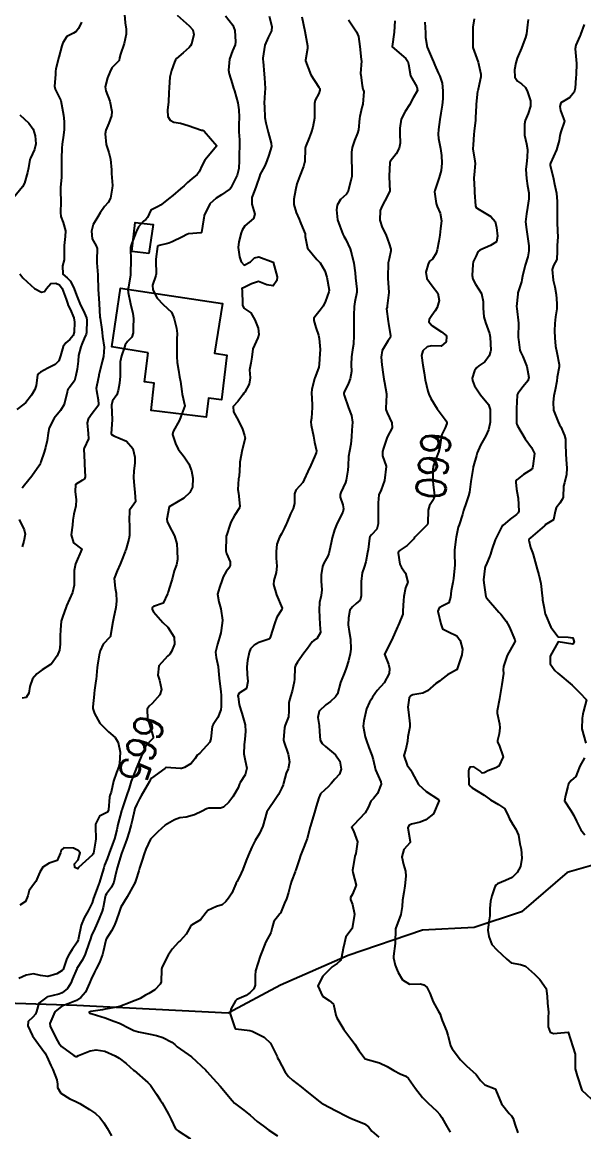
# Model space of a CAD drawing. Header units: metres. Extents: x 292545 to 299085, y 7450245 to 7463078.
# Drawn here: x 296417.7 to 296495.3, y 7460284.2 to 7460437.6 of the extents above; entities that cross this region are included whole.
import ezdxf
from ezdxf.enums import TextEntityAlignment as Align

# ---------------------------------------------------------------- set-up
doc = ezdxf.new("R2010")
doc.units = ezdxf.units.M
for name, color, linetype in [('Cotas', 45, 'Continuous'), ('Curvas de Nivel 1m', 11, 'Continuous'), ('Curvas de Nivel 5m', 15, 'Continuous'), ('Edificações', 30, 'Continuous'), ('Hidrografia', 140, 'Continuous')]:
    doc.layers.add(name, color=color, linetype=linetype)
doc.styles.add('Style-STANDARD', font='STANDARD.shx')

msp = doc.modelspace()

# ---------------------------------------------------------------- linework, layer by layer
at = {"layer": 'Curvas de Nivel 1m', "flags": 128}
for points, elevation in [([(296439.12, 7460438.61), (296440.79, 7460437.16), (296441.28, 7460436.59), (296441.43, 7460435.93), (296441.09, 7460434.59), (296440.97, 7460434.38), (296440.76, 7460434.17), (296439.93, 7460433.42), (296439.01, 7460432.61), (296438.89, 7460432.46), (296438.74, 7460432.1), (296438.35, 7460430.99), (296438.24, 7460430.62), (296438.12, 7460430.03), (296437.99, 7460428.62), (296437.96, 7460427.9), (296437.92, 7460426.62), (296437.79, 7460425.49), (296437.83, 7460424.62), (296438.13, 7460424.11), (296438.64, 7460423.84), (296439.57, 7460423.67), (296440.63, 7460423.38), (296442.46, 7460422.74), (296442.62, 7460422.7), (296442.73, 7460422.67), (296442.87, 7460422.57), (296444.59, 7460420.54), (296442.96, 7460418.56), (296442.57, 7460417.88), (296442.17, 7460416.96), (296441.87, 7460416.58), (296441.14, 7460415.99), (296440.54, 7460415.46), (296440.08, 7460415.04), (296439.58, 7460414.6), (296438.51, 7460413.7), (296437.91, 7460413.22), (296437.18, 7460412.63), (296436.81, 7460412.33), (296436.5, 7460412.18), (296435.47, 7460411.67), (296435.02, 7460410.65), (296434.78, 7460410.35), (296434.47, 7460410.12), (296433.77, 7460409.36), (296433.43, 7460408.68), (296432.85, 7460407.1), (296432.7, 7460406.69), (296432.66, 7460406.45), (296432.7, 7460404.69), (296432.68, 7460402.98), (296432.65, 7460402.69), (296432.37, 7460401.01), (296432.31, 7460400.75), (296432.31, 7460400.69), (296432.36, 7460400.25), (296432.67, 7460398.68), (296433.01, 7460397.37), (296433.07, 7460396.68), (296433.05, 7460395.43), (296433.03, 7460394.68), (296432.87, 7460394.1), (296432.27, 7460393.49), (296431.93, 7460393.03), (296431.82, 7460392.69), (296431.44, 7460391.51), (296431.26, 7460390.7), (296431.22, 7460389.71), (296431.24, 7460388.7), (296431.17, 7460387.74), (296430.97, 7460386.7), (296430.76, 7460386.13), (296430.18, 7460385.31), (296430.03, 7460384.71), (296430.14, 7460382.71), (296430.01, 7460380.71), (296430.04, 7460380.63), (296430.12, 7460380.58), (296430.35, 7460380.47), (296432.11, 7460379.71), (296432.97, 7460378.68), (296433.27, 7460377.5), (296433.26, 7460376.68), (296433.13, 7460375.61), (296433.09, 7460374.68), (296433.17, 7460373.55), (296433.27, 7460372.68), (296433.36, 7460371.32), (296432.91, 7460370.68), (296432.52, 7460370.16), (296432.47, 7460368.69), (296432.52, 7460368.14), (296432.53, 7460366.68), (296432.45, 7460366.18), (296432.01, 7460364.69), (296431.99, 7460364.63), (296431.93, 7460364.46), (296431.43, 7460363.18), (296431.24, 7460362.7), (296430.81, 7460361.8), (296430.41, 7460360.71), (296430.55, 7460359.39), (296430.7, 7460358.71), (296430.75, 7460357.6), (296430.64, 7460356.71), (296430.31, 7460355.21), (296430.21, 7460354.71), (296429.91, 7460352.84), (296429.9, 7460352.72), (296429.86, 7460352.65), (296429.79, 7460352.59), (296428.88, 7460351.63), (296428.48, 7460350.73), (296428.35, 7460350.14), (296428.11, 7460348.74), (296428.07, 7460348.4), (296427.91, 7460346.74), (296427.89, 7460346.57), (296427.7, 7460345.26), (296427.64, 7460344.8), (296427.63, 7460344.74), (296427.45, 7460342.97), (296427.46, 7460342.74), (296427.67, 7460342.04), (296428.42, 7460340.73), (296429.64, 7460339.53), (296430.53, 7460338.71), (296430.95, 7460338.03), (296431.23, 7460336.7), (296431.14, 7460335.13), (296431.05, 7460334.7), (296430.73, 7460333.87), (296430.3, 7460332.71), (296429.99, 7460331.17), (296429.82, 7460330.72), (296429.76, 7460330.48), (296429.64, 7460328.72), (296429.5, 7460328.4), (296428.39, 7460327.84), (296427.85, 7460326.74), (296427.84, 7460326.37), (296427.87, 7460324.74), (296427.81, 7460324.38), (296427.55, 7460322.74), (296427.53, 7460322.65), (296427.43, 7460322.49), (296425.5, 7460320.77), (296425.46, 7460320.72), (296425.41, 7460320.58), (296424.97, 7460320.77), (296424.92, 7460321.28), (296425.42, 7460321.82), (296425.69, 7460322.77), (296425.44, 7460323.1), (296424.81, 7460323.41), (296423.44, 7460323.46), (296423.07, 7460323.16), (296422.99, 7460322.79), (296422.52, 7460321.7), (296421.42, 7460321.37), (296420.53, 7460320.82), (296420.12, 7460320.11), (296419.57, 7460318.84), (296419.38, 7460318.59), (296418.65, 7460317.57), (296418.5, 7460316.85), (296418.15, 7460316.05), (296417.35, 7460315.55)], 666), ([(296431.85, 7460438.69), (296431.95, 7460437.54), (296432.06, 7460436.69), (296432.07, 7460435.98), (296431.78, 7460434.69), (296431.27, 7460433.23), (296431.16, 7460432.7), (296431.08, 7460432.37), (296430.73, 7460431.99), (296430.09, 7460431.34), (296429.8, 7460430.72), (296429.48, 7460429.94), (296429.18, 7460428.73), (296429.27, 7460428.14), (296429.81, 7460426.72), (296430.09, 7460425.28), (296430.06, 7460424.72), (296429.67, 7460423.68), (296429.24, 7460422.72), (296429.15, 7460422.19), (296429.3, 7460420.72), (296429.65, 7460419.65), (296429.92, 7460418.72), (296430.03, 7460417.25), (296430.05, 7460416.72), (296430.16, 7460415.08), (296430.15, 7460414.71), (296429.92, 7460413.3), (296429.59, 7460412.72), (296429.07, 7460412.15), (296428.49, 7460411.27), (296428.15, 7460410.73), (296427.53, 7460409.68), (296427.29, 7460408.75), (296427.37, 7460407.67), (296427.91, 7460406.74), (296428.06, 7460406.37), (296428, 7460404.74), (296428.01, 7460404.35), (296428.16, 7460402.73), (296428.17, 7460402.52), (296428.22, 7460400.73), (296428.33, 7460398.74), (296428.44, 7460396.87), (296428.46, 7460396.74), (296428.7, 7460395.13), (296428.75, 7460394.73), (296428.82, 7460394.2), (296429.02, 7460392.73), (296428.95, 7460391.43), (296428.77, 7460390.73), (296428.31, 7460388.82), (296428.29, 7460388.74), (296428.22, 7460388.34), (296427.94, 7460387), (296427.95, 7460386.74), (296428.18, 7460385.42), (296428.26, 7460384.82), (296428.25, 7460384.74), (296428.24, 7460384.67), (296428.17, 7460384.55), (296427.36, 7460383.55), (296426.8, 7460382.75), (296426.66, 7460382.24), (296426.8, 7460380.75), (296426.84, 7460380.03), (296426.26, 7460378.76), (296426.21, 7460378.65), (296426.29, 7460376.76), (296426.3, 7460376.53), (296426.4, 7460374.76), (296426.32, 7460374.49), (296426.05, 7460374.34), (296425.08, 7460373.73), (296425.02, 7460372.77), (296425.18, 7460371.61), (296425.11, 7460370.77), (296424.82, 7460369.6), (296424.71, 7460368.78), (296424.67, 7460368.09), (296424.47, 7460366.78), (296424.8, 7460365.63), (296425.93, 7460364.76), (296425.07, 7460362.77), (296424.86, 7460361.81), (296424.89, 7460360.77), (296424.89, 7460359.79), (296424.65, 7460358.78), (296423.84, 7460356.94), (296423.8, 7460356.84), (296423.78, 7460356.79), (296423.26, 7460355.36), (296423.1, 7460354.8), (296422.98, 7460353.62), (296422.96, 7460352.8), (296422.94, 7460351.63), (296422.84, 7460350.8), (296422.51, 7460350.04), (296421.74, 7460348.9), (296421.7, 7460348.85), (296421.63, 7460348.81), (296420.45, 7460348.1), (296419.73, 7460347.53), (296419.13, 7460346.84), (296418.76, 7460345.8), (296418.63, 7460344.85), (296418.26, 7460344.28), (296417.69, 7460344.18)], 667), ([(296451.82, 7460438.46), (296452.19, 7460437.06), (296452.16, 7460436.46), (296451.7, 7460435.54), (296451.25, 7460434.47), (296450.95, 7460432.68), (296450.96, 7460432.47), (296450.99, 7460432.21), (296451.16, 7460430.47), (296451.2, 7460429.97), (296451.28, 7460428.46), (296451.24, 7460427.91), (296451.16, 7460426.46), (296451.17, 7460425.96), (296451.25, 7460424.46), (296451.36, 7460423.74), (296451.68, 7460422.46), (296452.13, 7460420.92), (296452.15, 7460420.45), (296451.79, 7460419.25), (296451.53, 7460418.46), (296451.25, 7460417.77), (296450.55, 7460416.53), (296450.53, 7460416.47), (296450.04, 7460414.97), (296449.84, 7460414.48), (296449.42, 7460413.39), (296449.42, 7460412.49), (296449.86, 7460411.1), (296449.68, 7460410.48), (296448.46, 7460409.47), (296448.09, 7460408.87), (296447.97, 7460408.5), (296447.66, 7460407.29), (296447.57, 7460406.51), (296447.73, 7460405.19), (296447.95, 7460404.5), (296448.4, 7460404.07), (296449.23, 7460404.49), (296449.81, 7460405.08), (296450.41, 7460405.19), (296452.4, 7460404.45), (296452.93, 7460402.44), (296452.87, 7460401.95), (296452.37, 7460401.17), (296451.52, 7460401.31), (296450.38, 7460401.77), (296449.37, 7460401.49), (296448.37, 7460400.97), (296448.07, 7460400.8), (296448.08, 7460400.5), (296448.16, 7460398.68), (296448.16, 7460398.5), (296448.33, 7460398.12), (296449.32, 7460397.48), (296449.85, 7460396.48), (296450.3, 7460395.33), (296450.4, 7460394.47), (296450.28, 7460394.02), (296449.58, 7460392.49), (296449.43, 7460391.31), (296449.3, 7460390.49), (296449.13, 7460389.59), (296449.2, 7460388.49), (296449.09, 7460387.6), (296448.46, 7460386.5), (296448.34, 7460386.35), (296448.19, 7460386.13), (296447.48, 7460385.2), (296446.88, 7460384.51), (296446.9, 7460383.78), (296447.61, 7460382.51), (296448.13, 7460381.38), (296448.44, 7460380.5), (296448.5, 7460380.11), (296448.1, 7460378.5), (296447.77, 7460376.81), (296447.76, 7460376.5), (296447.67, 7460374.89), (296447.61, 7460374.5), (296447.52, 7460373.01), (296447.58, 7460372.5), (296447.8, 7460370.7), (296447.75, 7460370.5), (296447.05, 7460369.45), (296446.55, 7460368.51), (296446.4, 7460368.1), (296445.96, 7460366.8), (296445.88, 7460366.59), (296445.88, 7460366.52), (296445.89, 7460366.45), (296445.84, 7460364.53), (296445.93, 7460364.16), (296446.44, 7460363.04), (296446.43, 7460362.52), (296446.26, 7460362.17), (296445.9, 7460361.69), (296445.47, 7460360.96), (296445.34, 7460360.54), (296444.95, 7460359.46), (296444.7, 7460358.54), (296444.88, 7460357.51), (296445.17, 7460356.54), (296445.37, 7460354.98), (296445.35, 7460354.53), (296445.13, 7460353.2), (296444.97, 7460352.54), (296444.68, 7460351.64), (296444.41, 7460350.54), (296444.52, 7460349.78), (296444.8, 7460348.54), (296444.88, 7460347.39), (296444.98, 7460346.54), (296445.14, 7460345.1), (296445.18, 7460344.54), (296445.2, 7460343.01), (296445.13, 7460342.54), (296444.72, 7460341.48), (296444.1, 7460340.55), (296443.96, 7460340.23), (296443.76, 7460338.55), (296443.74, 7460338.43), (296443.62, 7460338.07), (296442.25, 7460336.57), (296441.9, 7460336.27), (296441.59, 7460335.85), (296441.05, 7460335.12), (296440.13, 7460334.59), (296439.71, 7460334.46), (296439.57, 7460334.46), (296437.62, 7460334.57), (296437.57, 7460334.56), (296437.39, 7460334.44), (296435.56, 7460333.09), (296435.38, 7460332.83), (296435.29, 7460332.65), (296434.65, 7460331.56), (296434.16, 7460330.66), (296433.93, 7460330.26), (296433.52, 7460329.51), (296433.27, 7460328.91), (296433.2, 7460328.67), (296432.92, 7460327.24), (296432.78, 7460326.68), (296432.48, 7460325.67), (296432.15, 7460324.68), (296431.98, 7460324.16), (296431.43, 7460322.69), (296430.83, 7460320.71), (296430.55, 7460319.55), (296430.35, 7460318.71), (296430.06, 7460318.03), (296429.37, 7460317.1), (296429.21, 7460316.87), (296429.16, 7460316.72), (296428.87, 7460315.2), (296428.75, 7460314.73), (296428.35, 7460313.71), (296427.92, 7460312.73), (296427.73, 7460312.31), (296427.3, 7460311.33), (296427.07, 7460310.74), (296426.94, 7460310.4), (296426.38, 7460308.75), (296426.04, 7460307.97), (296425.27, 7460306.77), (296425.24, 7460306.72), (296424.65, 7460305.36), (296424.4, 7460304.78), (296423.96, 7460304.03), (296423.2, 7460303.42), (296422.75, 7460303.24), (296421.19, 7460302.85), (296421.17, 7460302.84), (296421.1, 7460302.82), (296420.02, 7460302), (296419.67, 7460300.84), (296419.55, 7460300.45), (296419.16, 7460300.04), (296418.54, 7460299.47), (296418.49, 7460298.85), (296419.13, 7460297.49), (296419.58, 7460296.84), (296420.81, 7460295.12), (296421.01, 7460294.82), (296421.1, 7460294.64), (296421.66, 7460293.38), (296421.93, 7460292.81), (296422.49, 7460291.37), (296422.56, 7460290.8), (296422.58, 7460290.33), (296423.04, 7460289.56), (296424.26, 7460288.78), (296425.03, 7460288.43), (296425.68, 7460288.1), (296427.01, 7460287.31), (296427.83, 7460286.74), (296428.43, 7460286.16), (296428.99, 7460285.45), (296429.45, 7460284.72), (296430.02, 7460283.66)], 664), ([(296456.36, 7460438.4), (296456.78, 7460436.4), (296457.13, 7460434.4), (296457.14, 7460434.02), (296456.84, 7460432.4), (296456.85, 7460432.29), (296457.58, 7460430.39), (296458.7, 7460428.66), (296458.82, 7460428.5), (296458.84, 7460428.38), (296458.82, 7460428.25), (296458.68, 7460427.81), (296458.18, 7460426.87), (296458.08, 7460426.39), (296458.12, 7460424.92), (296458.11, 7460424.39), (296457.87, 7460423.15), (296457.62, 7460422.39), (296457.36, 7460421.64), (296456.84, 7460420.4), (296456.8, 7460420.19), (296456.75, 7460418.4), (296456.73, 7460418.24), (296456.57, 7460417.69), (296456.06, 7460416.41), (296455.65, 7460415.3), (296455.48, 7460414.42), (296455.25, 7460413.16), (296455.24, 7460412.42), (296455.58, 7460411.32), (296455.96, 7460410.41), (296456.1, 7460410.04), (296456.46, 7460409.26), (296456.8, 7460408.4), (296456.82, 7460408.02), (296457.12, 7460406.39), (296458.41, 7460404.82), (296458.87, 7460404.38), (296459.51, 7460403.25), (296459.82, 7460402.37), (296460.12, 7460400.61), (296460.09, 7460400.36), (296459.64, 7460399.07), (296459.28, 7460398.37), (296458.89, 7460397.81), (296458.32, 7460397.15), (296457.99, 7460396.71), (296458, 7460396.38), (296458.3, 7460395.44), (296458.64, 7460394.38), (296458.76, 7460393.9), (296458.86, 7460392.37), (296458.82, 7460391.81), (296458.76, 7460390.37), (296458.69, 7460389.93), (296458.22, 7460388.71), (296458.13, 7460388.47), (296458.1, 7460388.38), (296457.74, 7460386.84), (296457.7, 7460386.38), (296457.78, 7460384.78), (296457.79, 7460384.38), (296457.67, 7460382.87), (296457.61, 7460382.39), (296457.65, 7460381.9), (296457.95, 7460380.38), (296458.11, 7460379.58), (296458.37, 7460378.38), (296458.35, 7460378.12), (296458.08, 7460377.53), (296457.58, 7460376.39), (296457.19, 7460375.52), (296456.68, 7460374.4), (296456.47, 7460373.99), (296456.04, 7460373.51), (296455.51, 7460372.94), (296455.34, 7460372.42), (296455.32, 7460371.11), (296455.15, 7460370.42), (296454.77, 7460369.65), (296454.28, 7460368.43), (296454.19, 7460368.21), (296453.97, 7460367.74), (296453.52, 7460366.88), (296453.27, 7460366.44), (296452.9, 7460365.48), (296452.79, 7460364.44), (296452.82, 7460363.54), (296452.88, 7460362.44), (296452.8, 7460361.53), (296452.46, 7460360.44), (296452.43, 7460359.89), (296452.86, 7460358.44), (296453.65, 7460356.62), (296453.6, 7460356.43), (296452.88, 7460355.38), (296452.59, 7460354.44), (296452.04, 7460352.7), (296451.93, 7460352.46), (296451.88, 7460352.38), (296451.79, 7460352.33), (296450.4, 7460351.86), (296449.78, 7460351.52), (296449.25, 7460351), (296449.06, 7460350.49), (296448.86, 7460349.38), (296448.73, 7460348.49), (296448.78, 7460347.44), (296448.89, 7460346.49), (296448.68, 7460345.51), (296447.7, 7460344.86), (296447.55, 7460344.65), (296447.52, 7460344.5), (296447.53, 7460344.34), (296447.68, 7460343.31), (296447.9, 7460342.5), (296448.05, 7460342.11), (296448.5, 7460340.49), (296448.57, 7460339.55), (296448.48, 7460338.49), (296448.39, 7460337.72), (296448.33, 7460336.49), (296448.52, 7460335.56), (296448.73, 7460334.49), (296448.5, 7460333.56), (296447.81, 7460332.5), (296447.73, 7460332.32), (296447.55, 7460331.75), (296446.83, 7460330.51), (296446.24, 7460329.8), (296445.51, 7460329.09), (296445.1, 7460328.94), (296443.51, 7460328.95), (296443.19, 7460328.87), (296442.59, 7460328.56), (296441.5, 7460328.03), (296440.36, 7460327.73), (296439.49, 7460327.6), (296438.75, 7460327.35), (296437.48, 7460326.62), (296436.43, 7460325.68), (296435.45, 7460324.65), (296434.8, 7460323.3), (296434.54, 7460322.66), (296434.29, 7460321.79), (296433.93, 7460320.66), (296433.8, 7460320.27), (296433.39, 7460319.01), (296433.32, 7460318.74), (296433.29, 7460318.67), (296433.18, 7460318.47), (296432.19, 7460316.69), (296431.35, 7460315.25), (296431.18, 7460314.87), (296431.13, 7460314.7), (296430.67, 7460313.36), (296430.39, 7460312.71), (296430.02, 7460312), (296429.29, 7460310.83), (296429.26, 7460310.75), (296429.25, 7460310.72), (296428.89, 7460309.11), (296428.79, 7460308.72), (296428.36, 7460307.62), (296427.93, 7460306.73), (296427.71, 7460306.27), (296427.23, 7460305.33), (296426.98, 7460304.74), (296426.45, 7460303.5), (296425.81, 7460302.76), (296425.19, 7460302.38), (296424.06, 7460301.9), (296423.18, 7460301.56), (296422.21, 7460300.8), (296421.53, 7460299.19), (296421.56, 7460298.81), (296421.92, 7460298.03), (296422.58, 7460296.8), (296422.77, 7460296.45), (296423.11, 7460295.99), (296424.82, 7460294.77), (296425.1, 7460294.64), (296425.23, 7460294.64), (296425.48, 7460294.77), (296427.11, 7460295.41), (296427.92, 7460295.55), (296429.11, 7460295.34), (296430.55, 7460294.71), (296431.1, 7460294.37), (296432.06, 7460293.65), (296433.08, 7460292.74), (296433.16, 7460292.67), (296435.06, 7460291.03), (296435.43, 7460290.65), (296436.25, 7460289.43), (296436.75, 7460288.63), (296437.03, 7460288.19), (296437.92, 7460286.62), (296438.28, 7460285.9), (296438.9, 7460284.6), (296438.93, 7460284.55), (296438.98, 7460284.5), (296439.24, 7460284.34), (296440.97, 7460283.21)], 663), ([(296425.91, 7460437.66), (296425.48, 7460436.77), (296425.18, 7460436.38), (296424.78, 7460436.14), (296423.87, 7460435.69), (296423.3, 7460434.79), (296423.17, 7460434.39), (296422.74, 7460432.8), (296422.33, 7460431.19), (296422.32, 7460430.81), (296422.3, 7460430.4), (296422.17, 7460428.81), (296422.25, 7460428.37), (296422.68, 7460427.57), (296423.02, 7460426.8), (296423.15, 7460426.31), (296423.4, 7460424.79), (296423.5, 7460423.93), (296423.5, 7460422.79), (296423.39, 7460422.02), (296423.21, 7460420.79), (296423.18, 7460420.21), (296423.11, 7460418.79), (296423.11, 7460418.25), (296423.15, 7460416.79), (296423.12, 7460416.22), (296422.99, 7460414.8), (296422.98, 7460414.34), (296423.04, 7460412.79), (296423, 7460411.32), (296423.05, 7460410.8), (296423.34, 7460409.93), (296423.67, 7460408.79), (296423.66, 7460408.01), (296423.49, 7460406.79), (296423.48, 7460405.85), (296423.48, 7460404.79), (296423.26, 7460403.94), (296423.3, 7460402.8), (296423.9, 7460402.31), (296424.37, 7460401.82), (296424.88, 7460400.77), (296425.21, 7460399.91), (296425.68, 7460398.77), (296426.32, 7460397.4), (296426.58, 7460396.76), (296426.64, 7460396.43), (296426.59, 7460394.76), (296426.55, 7460394.5), (296426.28, 7460393.89), (296425.92, 7460393.11), (296425.78, 7460392.76), (296425.47, 7460391.55), (296425.42, 7460390.77), (296425.31, 7460389.69), (296425.12, 7460388.77), (296424.92, 7460388.06), (296424.2, 7460387.1), (296424.03, 7460386.95), (296423.94, 7460386.78), (296423.9, 7460386.49), (296423.49, 7460384.79), (296422.99, 7460383.97), (296422.14, 7460382.87), (296422.12, 7460382.84), (296422.08, 7460382.81), (296421.41, 7460381.54), (296421.28, 7460380.82), (296421.14, 7460379.79), (296420.92, 7460378.82), (296420.73, 7460378.19), (296420.27, 7460376.83), (296420.22, 7460376.68), (296420.07, 7460376.38), (296419.04, 7460374.85), (296418.04, 7460373.64), (296417.68, 7460373.22)], 668), ([(296462.81, 7460437.99), (296463.92, 7460436.31), (296464.16, 7460435.69), (296464.35, 7460434.31), (296464.57, 7460432.47), (296464.58, 7460432.31), (296464.47, 7460430.56), (296464.48, 7460430.31), (296464.7, 7460428.9), (296464.8, 7460428.41), (296464.84, 7460428.31), (296464.93, 7460428.07), (296464.79, 7460426.31), (296464.66, 7460425.84), (296464.35, 7460424.61), (296464.31, 7460424.31), (296464.16, 7460422.78), (296464.06, 7460422.32), (296463.63, 7460421.3), (296463.3, 7460420.32), (296463.23, 7460419.68), (296463.21, 7460418.32), (296463.24, 7460417.65), (296463.24, 7460416.32), (296463.11, 7460415.76), (296462.74, 7460414.33), (296462.69, 7460414.16), (296462.52, 7460413.88), (296461.71, 7460413.14), (296461.25, 7460412.34), (296461.13, 7460411.7), (296461.26, 7460410.34), (296461.58, 7460409.45), (296462, 7460408.34), (296462.16, 7460408.05), (296462.45, 7460407.62), (296463.01, 7460406.32), (296463.26, 7460405.48), (296463.54, 7460404.32), (296463.72, 7460402.99), (296463.77, 7460402.32), (296463.94, 7460400.74), (296463.93, 7460400.31), (296463.68, 7460398.98), (296463.58, 7460398.32), (296463.52, 7460397.12), (296463.52, 7460396.32), (296463.55, 7460395.06), (296463.55, 7460394.32), (296463.47, 7460393.11), (296463.37, 7460392.32), (296463.22, 7460391.35), (296463.18, 7460390.32), (296463.19, 7460389.36), (296463.02, 7460388.32), (296462.8, 7460387.73), (296462.19, 7460386.48), (296462.13, 7460386.33), (296462.13, 7460386.26), (296462.19, 7460386.07), (296462.81, 7460384.32), (296463.22, 7460383.25), (296463.36, 7460382.32), (296463.24, 7460381.21), (296463.23, 7460380.32), (296463.12, 7460379.31), (296462.92, 7460378.32), (296462.82, 7460377.58), (296462.74, 7460376.32), (296462.71, 7460375.68), (296462.48, 7460374.33), (296462.37, 7460374), (296462.04, 7460373.32), (296461.74, 7460372.62), (296461.66, 7460372.34), (296461.65, 7460371.97), (296462.01, 7460370.91), (296462.1, 7460370.33), (296462, 7460369.91), (296461.22, 7460368.35), (296460.86, 7460367.46), (296460.54, 7460366.35), (296460.43, 7460365.87), (296460.14, 7460364.36), (296460.1, 7460364.19), (296459.92, 7460363.79), (296459.41, 7460362.86), (296459.22, 7460362.37), (296459.02, 7460361.24), (296459.04, 7460360.37), (296459.1, 7460359.14), (296459.02, 7460358.37), (296458.81, 7460357.41), (296458.75, 7460356.37), (296458.8, 7460355.39), (296458.85, 7460354.37), (296458.93, 7460353.24), (296458.4, 7460352.37), (296458.02, 7460352.15), (296457.79, 7460351.94), (296457.13, 7460351.04), (296456.64, 7460350.4), (296455.75, 7460349.14), (296455.47, 7460348.68), (296455.39, 7460348.41), (296455.32, 7460346.81), (296455.28, 7460346.41), (296455, 7460345.12), (296454.78, 7460344.42), (296454.56, 7460343.55), (296454.53, 7460342.42), (296454.51, 7460341.57), (296454.04, 7460340.43), (296453.93, 7460340.13), (296453.83, 7460338.43), (296453.88, 7460338.17), (296454.46, 7460336.42), (296454.64, 7460335.36), (296454.46, 7460334.42), (296454.2, 7460333.8), (296453.83, 7460332.43), (296453.78, 7460332.2), (296453.54, 7460331.66), (296453.1, 7460330.87), (296452.83, 7460330.44), (296451.5, 7460328.46), (296450.95, 7460326.47), (296450.5, 7460325.44), (296449.9, 7460324.48), (296449.74, 7460324.19), (296449.44, 7460323.58), (296448.97, 7460322.49), (296448.65, 7460321.72), (296448.18, 7460320.5), (296447.95, 7460319.96), (296447.39, 7460318.84), (296447.27, 7460318.63), (296447.22, 7460318.51), (296446.69, 7460317.2), (296446.22, 7460316.52), (296445.83, 7460316.05), (296445.35, 7460315.6), (296444.54, 7460315.35), (296443.35, 7460314.83), (296443.14, 7460314.55), (296442.36, 7460313.53), (296441.32, 7460312.93), (296441.11, 7460312.78), (296440.97, 7460312.58), (296440.34, 7460311.55), (296439.51, 7460310.6), (296439.39, 7460310.5), (296439.29, 7460310.41), (296438.42, 7460309.47), (296437.89, 7460308.62), (296437.25, 7460307.38), (296437.02, 7460306.86), (296436.97, 7460306.63), (296436.9, 7460304.96), (296436.78, 7460304.63), (296436.02, 7460303.84), (296435.2, 7460303.34), (296434.76, 7460303.1), (296434.02, 7460302.66), (296433.46, 7460302.4), (296433.19, 7460302.3), (296432.61, 7460302.1), (296431.18, 7460301.55), (296430.51, 7460301.38), (296429.18, 7460301.15), (296428.81, 7460301.09), (296427.17, 7460300.83), (296426.97, 7460300.74), (296427.06, 7460300.63), (296427.17, 7460300.58), (296427.39, 7460300.52), (296429.17, 7460299.96), (296430.35, 7460299.51), (296431.16, 7460299.21), (296431.52, 7460299.06), (296432.19, 7460298.68), (296433.15, 7460298.23), (296433.78, 7460298.03), (296435.14, 7460297.75), (296436.27, 7460297.5), (296437.13, 7460297.24), (296438.36, 7460296.61), (296438.78, 7460296.27), (296439.12, 7460295.95), (296441.1, 7460294.58), (296443.08, 7460292.72), (296443.22, 7460292.56), (296444.08, 7460291.56), (296445.05, 7460290.53), (296446.7, 7460288.51), (296447.03, 7460288.17), (296448.32, 7460287.19), (296449.01, 7460286.66), (296449.2, 7460286.49), (296450.17, 7460285.64), (296450.99, 7460285.03), (296451.77, 7460284.45), (296452.97, 7460283.63)], 662), ([(296469.2, 7460437.86), (296469.12, 7460436.25), (296468.82, 7460434.31), (296468.83, 7460434.26), (296470.74, 7460432.62), (296471.02, 7460432.23), (296471.1, 7460431.85), (296471.38, 7460430.22), (296472.22, 7460428.69), (296472.34, 7460428.21), (296471.72, 7460427.17), (296471.23, 7460426.22), (296470.65, 7460425.3), (296470.08, 7460424.25), (296469.88, 7460423), (296469.88, 7460422.25), (296469.92, 7460420.93), (296469.81, 7460420.25), (296469.39, 7460419.45), (296468.57, 7460418.38), (296468.53, 7460418.3), (296468.52, 7460418.26), (296468.44, 7460416.36), (296468.44, 7460416.26), (296468.52, 7460414.26), (296467.82, 7460412.95), (296467.45, 7460412.27), (296467.17, 7460411.6), (296467.12, 7460410.27), (296467.47, 7460409.26), (296467.94, 7460408.27), (296468.44, 7460407.01), (296468.65, 7460406.26), (296468.66, 7460406.03), (296468.41, 7460404.93), (296468.28, 7460404.38), (296468.26, 7460404.26), (296468.22, 7460402.43), (296468.23, 7460402.26), (296468.35, 7460400.26), (296468.16, 7460398.44), (296468.12, 7460398.26), (296468.06, 7460397.99), (296468.26, 7460396.26), (296468.31, 7460395.98), (296468.6, 7460394.26), (296468.55, 7460393.98), (296468.28, 7460393.64), (296467.47, 7460392.27), (296467.29, 7460391.31), (296467.42, 7460390.27), (296467.58, 7460388.91), (296467.67, 7460388.27), (296467.77, 7460387.83), (296468.04, 7460386.26), (296468.04, 7460386.11), (296467.95, 7460384.26), (296467.97, 7460384.08), (296468.16, 7460383.63), (296468.79, 7460382.25), (296468.82, 7460381.57), (296468.12, 7460380.26), (296467.63, 7460378.73), (296467.49, 7460378.27), (296467.51, 7460377.7), (296468.01, 7460376.26), (296468.01, 7460376.2), (296467.78, 7460374.26), (296467.32, 7460372.99), (296466.97, 7460372.28), (296466.92, 7460371.18), (296466.92, 7460370.28), (296466.88, 7460369.16), (296466.88, 7460368.28), (296466.7, 7460367.55), (296465.96, 7460366.78), (296465.75, 7460366.5), (296465.69, 7460366.29), (296465.5, 7460364.73), (296465.43, 7460364.3), (296465.18, 7460363.03), (296464.96, 7460362.3), (296464.7, 7460361.49), (296464.55, 7460360.3), (296464.54, 7460359.64), (296464.57, 7460358.3), (296464.43, 7460357.73), (296463.85, 7460357.24), (296463.34, 7460356.82), (296463, 7460356.32), (296462.78, 7460355.28), (296462.74, 7460354.33), (296462.87, 7460353.39), (296463.08, 7460352.32), (296463.14, 7460350.95), (296463.05, 7460350.32), (296462.78, 7460349.35), (296462.47, 7460348.33), (296462.28, 7460347.79), (296461.71, 7460346.34), (296461.26, 7460344.78), (296461, 7460344.35), (296460.32, 7460343.72), (296459.68, 7460343.23), (296458.75, 7460342.37), (296458.55, 7460341.48), (296458.73, 7460340.37), (296458.8, 7460339.54), (296458.9, 7460338.37), (296459.15, 7460337.9), (296459.61, 7460337.5), (296460.99, 7460336.35), (296461.59, 7460335.47), (296461.8, 7460334.34), (296461.57, 7460333.67), (296460.93, 7460332.97), (296460.4, 7460332.35), (296460.01, 7460331.89), (296459.54, 7460331.5), (296458.95, 7460330.95), (296458.68, 7460330.37), (296458.35, 7460329.21), (296458.08, 7460328.38), (296457.48, 7460326.39), (296457.08, 7460324.78), (296456.96, 7460324.39), (296456.51, 7460323.33), (296456.16, 7460322.4), (296456, 7460321.83), (296455.5, 7460320.41), (296455.48, 7460320.35), (296455.41, 7460320.16), (296454.94, 7460318.87), (296454.78, 7460318.42), (296454.5, 7460317.29), (296454.24, 7460316.42), (296453.97, 7460315.81), (296453.39, 7460314.44), (296453.33, 7460314.35), (296452.5, 7460313.27), (296452.24, 7460312.45), (296452.05, 7460311.71), (296451.39, 7460310.46), (296451.35, 7460310.4), (296451.29, 7460310.26), (296450.78, 7460308.96), (296450.6, 7460308.47), (296450.26, 7460307.46), (296449.94, 7460306.47), (296449.89, 7460305.81), (296449.92, 7460304.47), (296449.7, 7460303.99), (296449.21, 7460303.46), (296448.64, 7460303.05), (296447.38, 7460302.51), (296447.19, 7460302.31), (296446.53, 7460301.16), (296446.43, 7460300.52), (296447.08, 7460298.58), (296447.12, 7460298.51), (296447.15, 7460298.47), (296447.21, 7460298.45), (296449.15, 7460298.23), (296449.5, 7460298.13), (296451.14, 7460297.28), (296452.04, 7460296.45), (296452.94, 7460294.6), (296453, 7460294.44), (296453.1, 7460294.22), (296454.06, 7460292.43), (296454.5, 7460291.85), (296455.06, 7460291.36), (296456.24, 7460290.4), (296457.05, 7460289.76), (296458.82, 7460288.37), (296459.03, 7460288.22), (296459.36, 7460288.03), (296461.02, 7460287.16), (296462.63, 7460286.32), (296463, 7460286.14), (296463.31, 7460286.01), (296464.99, 7460285.29), (296465.56, 7460284.87), (296466.03, 7460284.28), (296466.97, 7460283.44)], 661), ([(296480.17, 7460438.13), (296479.98, 7460436.94), (296479.96, 7460436.13), (296479.99, 7460434.91), (296480, 7460434.13), (296480.73, 7460432.12), (296481.08, 7460430.48), (296481.09, 7460430.11), (296480.7, 7460428.37), (296480.65, 7460428.16), (296480.64, 7460428.12), (296480.46, 7460426.33), (296480.44, 7460426.12), (296480.35, 7460424.42), (296480.33, 7460424.12), (296480.16, 7460422.6), (296480.13, 7460422.12), (296480.02, 7460420.71), (296479.99, 7460420.13), (296480.27, 7460418.43), (296480.31, 7460418.12), (296480.15, 7460416.52), (296480.13, 7460416.12), (296480.21, 7460414.44), (296480.23, 7460414.12), (296480.37, 7460412.26), (296480.4, 7460412.12), (296480.5, 7460411.96), (296480.84, 7460411.77), (296482.48, 7460410.78), (296483.08, 7460410.08), (296483.26, 7460409.28), (296483.4, 7460408.08), (296483.25, 7460407.28), (296482.44, 7460406.77), (296480.93, 7460406.11), (296480.68, 7460405.87), (296480.42, 7460405.35), (296480.04, 7460404.49), (296479.98, 7460404.12), (296479.89, 7460402.62), (296480, 7460402.12), (296480.37, 7460401.44), (296481.17, 7460400.11), (296481.43, 7460399.02), (296481.4, 7460398.11), (296481.52, 7460396.91), (296481.74, 7460396.11), (296482.29, 7460394.58), (296482.37, 7460394.1), (296482.45, 7460392.28), (296482.43, 7460392.1), (296482.26, 7460391.51), (296481.66, 7460390.69), (296480.82, 7460390.11), (296480.5, 7460389.85), (296480.23, 7460389.42), (296479.9, 7460388.44), (296479.92, 7460388.12), (296480.21, 7460387.35), (296481.05, 7460386.11), (296482.17, 7460384.79), (296482.37, 7460384.1), (296482.38, 7460382.33), (296482.35, 7460382.1), (296482.13, 7460381.3), (296481.79, 7460380.44), (296481.61, 7460380.11), (296481.05, 7460379.17), (296480.6, 7460378.11), (296480.48, 7460377.72), (296480.07, 7460376.31), (296480.03, 7460376.16), (296480.03, 7460376.12), (296480.02, 7460376.06), (296479.7, 7460374.13), (296479.5, 7460372.66), (296479.4, 7460372.13), (296479.08, 7460371.2), (296478.71, 7460370.14), (296478.55, 7460369.59), (296478.08, 7460368.15), (296477.97, 7460367.8), (296477.66, 7460366.45), (296477.62, 7460366.15), (296477.44, 7460364.65), (296477.43, 7460364.16), (296477.48, 7460362.58), (296477.47, 7460362.15), (296477.32, 7460360.72), (296477.24, 7460360.16), (296477.01, 7460359.02), (296476.9, 7460358.16), (296476.67, 7460357.34), (296475.84, 7460356.96), (296475.34, 7460356.67), (296475.15, 7460356.18), (296475.55, 7460354.44), (296475.63, 7460354.17), (296475.81, 7460353.76), (296476.63, 7460353.33), (296477.79, 7460352.79), (296478.22, 7460352.14), (296478.57, 7460350.94), (296478.46, 7460350.14), (296477.83, 7460348.23), (296477.8, 7460348.15), (296477.78, 7460348.11), (296477.74, 7460348.09), (296476.49, 7460347.4), (296475.72, 7460346.81), (296475.36, 7460346.53), (296474.85, 7460346.18), (296473.7, 7460345.18), (296473.07, 7460344.84), (296471.7, 7460344.61), (296471.42, 7460344.5), (296471.19, 7460344.22), (296470.99, 7460342.92), (296471.07, 7460342.23), (296471.28, 7460340.6), (296471.26, 7460340.22), (296471.01, 7460338.84), (296470.93, 7460338.23), (296470.73, 7460337.1), (296470.46, 7460336.23), (296470.9, 7460334.91), (296471.41, 7460334.22), (296471.57, 7460333.92), (296472.46, 7460332.21), (296473.54, 7460331.26), (296475.22, 7460330.17), (296475.35, 7460330), (296474.56, 7460328.18), (296473.49, 7460327.33), (296472.68, 7460327.02), (296471.49, 7460326.74), (296471.14, 7460326.57), (296470.99, 7460326.22), (296471.34, 7460324.34), (296471.32, 7460324.22), (296470.43, 7460323.24), (296470.15, 7460322.23), (296470.38, 7460321.19), (296470.69, 7460320.23), (296470.72, 7460319.56), (296470.58, 7460318.23), (296470.45, 7460317.31), (296470.28, 7460316.24), (296470.21, 7460315.38), (296470.03, 7460314.24), (296469.31, 7460312.25), (296469.25, 7460310.3), (296469.24, 7460310.25), (296469.04, 7460308.48), (296469.04, 7460308.25), (296469.25, 7460307.26), (296469.54, 7460306.54), (296469.68, 7460306.24), (296470.24, 7460305.24), (296471.23, 7460304.61), (296472.75, 7460304.68), (296473.22, 7460304.55), (296473.62, 7460304.2), (296474.02, 7460303.38), (296474.51, 7460302.19), (296475.18, 7460300.91), (296475.46, 7460300.46), (296475.58, 7460300.17), (296475.76, 7460299.58), (296476.33, 7460298.16), (296476.54, 7460297.56), (296476.88, 7460296.15), (296476.95, 7460295.98), (296477.12, 7460295.7), (296478.28, 7460294.14), (296479.09, 7460293.34), (296480.43, 7460292.12), (296481.06, 7460291.29), (296481.65, 7460290.69), (296483.05, 7460290.13), (296483.11, 7460290.08), (296483.16, 7460289.97), (296483.96, 7460288.07), (296485.01, 7460286.73), (296485.34, 7460286.39), (296485.56, 7460286.05), (296485.8, 7460285.25), (296486.21, 7460284.05)], 659), ([(296487.62, 7460438.03), (296487.56, 7460437.27), (296487.4, 7460436.03), (296487.27, 7460435.54), (296486.76, 7460434.18), (296486.71, 7460434.04), (296486.13, 7460432.66), (296485.93, 7460432.05), (296485.74, 7460431.07), (296485.8, 7460430.05), (296486.17, 7460429.51), (296486.7, 7460429.12), (296487.27, 7460428.61), (296487.56, 7460428.04), (296487.93, 7460426.77), (296487.97, 7460426.03), (296487.62, 7460425.01), (296487.22, 7460424.04), (296487.12, 7460423.56), (296487.14, 7460422.04), (296487.4, 7460420.83), (296487.53, 7460420.04), (296487.5, 7460418.95), (296487.38, 7460418.04), (296487.33, 7460417.27), (296487.39, 7460416.04), (296487.53, 7460415.03), (296487.71, 7460414.03), (296487.7, 7460413.22), (296487.54, 7460412.03), (296487.39, 7460411.13), (296487.28, 7460410.04), (296487.39, 7460408.96), (296487.56, 7460408.03), (296487.73, 7460406.74), (296487.74, 7460406.03), (296487.58, 7460405.2), (296487.23, 7460404.04), (296486.85, 7460402.51), (296486.76, 7460402.04), (296486.69, 7460401.73), (296486.36, 7460400.66), (296486.21, 7460400.2), (296486.18, 7460400.05), (296486.04, 7460398.35), (296486.05, 7460398.05), (296486.31, 7460396.05), (296486.25, 7460394.08), (296486.25, 7460394.05), (296486.28, 7460393.79), (296486.5, 7460392.28), (296486.57, 7460392.05), (296486.9, 7460391.4), (296487.45, 7460390.04), (296487.73, 7460388.52), (296487.57, 7460388.04), (296486.96, 7460387.29), (296486.2, 7460386.28), (296486.12, 7460386.13), (296486.1, 7460386.05), (296486.01, 7460384.21), (296486, 7460384.05), (296486.04, 7460382.15), (296486.06, 7460382.05), (296486.14, 7460381.85), (296487.22, 7460380.04), (296488.1, 7460378.82), (296488.49, 7460378.02), (296488.29, 7460376.24), (296488.24, 7460376.03), (296488.2, 7460375.9), (296488.07, 7460375.78), (296486.98, 7460375.12), (296486.06, 7460374.36), (296485.93, 7460374.18), (296485.91, 7460374.05), (296486.04, 7460373.09), (296486.2, 7460372.05), (296486.23, 7460371.84), (296486.36, 7460370.05), (296486.25, 7460369.8), (296486, 7460369.57), (296485.13, 7460368.91), (296484.12, 7460368.07), (296484.05, 7460368), (296483.97, 7460367.9), (296483.05, 7460366.08), (296482.59, 7460364.74), (296482.43, 7460364.09), (296482.29, 7460363.73), (296481.91, 7460362.86), (296481.7, 7460362.31), (296481.65, 7460362.1), (296481.47, 7460360.52), (296481.48, 7460360.1), (296481.79, 7460358.17), (296481.82, 7460358.1), (296481.86, 7460358.04), (296483.56, 7460356.08), (296483.83, 7460355.77), (296484.57, 7460354.82), (296485.01, 7460354.06), (296485.79, 7460352.23), (296485.83, 7460352.05), (296485.83, 7460352.01), (296485.78, 7460351.94), (296484.74, 7460350.07), (296484.22, 7460348.54), (296484.19, 7460348.07), (296484.21, 7460347.6), (296484, 7460346.08), (296483.7, 7460344.41), (296483.66, 7460344.12), (296483.65, 7460344.08), (296483.34, 7460342.41), (296483.33, 7460342.08), (296483.65, 7460340.62), (296483.71, 7460340.08), (296483.63, 7460339.25), (296483.4, 7460338.31), (296483.4, 7460338.08), (296483.62, 7460337.68), (296484.19, 7460336.07), (296483.58, 7460334.79), (296483.14, 7460334.52), (296482.07, 7460334.1), (296481.75, 7460333.92), (296481.57, 7460333.84), (296481.26, 7460333.8), (296480.97, 7460334.11), (296480.12, 7460334.67), (296479.58, 7460334.65), (296479.41, 7460334.3), (296479.39, 7460334.13), (296479.45, 7460332.24), (296479.48, 7460332.13), (296479.55, 7460332.04), (296479.91, 7460331.76), (296481.53, 7460330.77), (296482.43, 7460330.09), (296483.52, 7460329.48), (296484.37, 7460328.93), (296484.84, 7460328.06), (296485.01, 7460327.57), (296485.49, 7460326.71), (296485.91, 7460326.05), (296486.3, 7460325.21), (296486.49, 7460324.04), (296486.68, 7460323.27), (296486.77, 7460322.04), (296486.55, 7460320.91), (296486.13, 7460320.05), (296485.4, 7460319.37), (296484.5, 7460318.96), (296483.39, 7460318.48), (296483.17, 7460318.3), (296483.04, 7460318.08), (296482.62, 7460316.84), (296482.43, 7460316.09), (296482.33, 7460315.1), (296482.32, 7460314.09), (296482.19, 7460313.23), (296482.07, 7460312.09), (296482.19, 7460311.21), (296482.63, 7460310.09), (296483.28, 7460309.38), (296484.7, 7460308.07), (296485.26, 7460307.59), (296486.56, 7460307.34), (296487.25, 7460307.12), (296488.51, 7460306.02), (296489.23, 7460305.26), (296490.13, 7460304), (296490.24, 7460302.96), (296490.32, 7460302), (296490.43, 7460300.75), (296490.4, 7460300), (296490.41, 7460298.74), (296490.66, 7460297.99), (296491.14, 7460297.82), (296493.14, 7460297.96), (296493.81, 7460295.95), (296494.13, 7460294.93), (296494.12, 7460293.95), (296494.13, 7460292.91), (296494.41, 7460291.95), (296495.05, 7460289.94), (296497.03, 7460288.13)], 658), ([(296495.39, 7460437.35), (296494.86, 7460435.95), (296494.84, 7460435.89), (296494.78, 7460435.73), (296494.23, 7460434.49), (296494.14, 7460433.96), (296494.26, 7460432.43), (296494.3, 7460431.95), (296494.27, 7460430.41), (296494.24, 7460429.95), (296494.14, 7460428.51), (296493.99, 7460427.96), (296493.41, 7460427.24), (296492.68, 7460426.81), (296492.14, 7460426.5), (296491.99, 7460425.98), (296492.12, 7460425.44), (296492.64, 7460423.97), (296492.13, 7460422.47), (296492.02, 7460421.98), (296491.92, 7460421.29), (296491.56, 7460419.99), (296490.72, 7460418.15), (296490.67, 7460418), (296490.68, 7460417.89), (296491.11, 7460415.99), (296491.27, 7460415.26), (296491.54, 7460413.99), (296491.66, 7460412.84), (296491.65, 7460411.99), (296491.65, 7460410.83), (296491.66, 7460409.99), (296491.7, 7460408.75), (296491.71, 7460407.99), (296491.65, 7460406.77), (296491.64, 7460405.99), (296491.57, 7460404.83), (296491.14, 7460403.99), (296490.93, 7460403.46), (296491.09, 7460401.99), (296491.33, 7460401.03), (296491.52, 7460399.99), (296491.58, 7460398.75), (296491.57, 7460397.99), (296491.42, 7460396.89), (296491.3, 7460395.99), (296491.29, 7460394.99), (296491.31, 7460393.99), (296491.43, 7460392.83), (296491.57, 7460391.99), (296491.92, 7460390.3), (296491.92, 7460389.98), (296491.65, 7460388.55), (296491.58, 7460387.99), (296491.37, 7460386.82), (296491.18, 7460385.99), (296491.07, 7460385.1), (296491.14, 7460383.99), (296491.76, 7460382.38), (296491.97, 7460381.98), (296492.14, 7460381.67), (296492.66, 7460380.51), (296492.77, 7460379.97), (296492.78, 7460379.3), (296492.83, 7460377.97), (296492.89, 7460377.17), (296492.96, 7460375.97), (296492.95, 7460375.08), (296492.65, 7460373.97), (296492.53, 7460373.48), (296492.45, 7460371.98), (296492.35, 7460371.65), (296492.01, 7460371.14), (296491.51, 7460370.49), (296491.34, 7460369.99), (296491.14, 7460368.83), (296489.97, 7460368.12), (296489.92, 7460368.06), (296489.88, 7460368), (296487.96, 7460366.36), (296487.78, 7460366.21), (296487.7, 7460366.03), (296487.94, 7460364.99), (296488.23, 7460364.32), (296488.33, 7460364.02), (296488.44, 7460363.51), (296488.87, 7460362.02), (296489.12, 7460361.23), (296489.39, 7460360.01), (296489.56, 7460358.3), (296489.59, 7460358), (296489.63, 7460357.78), (296489.84, 7460356.6), (296489.95, 7460356), (296490, 7460355.83), (296490.77, 7460353.99), (296491.79, 7460352.67), (296493.16, 7460352.59), (296493.79, 7460352.53), (296493.98, 7460351.96), (296493.78, 7460351.62), (296491.78, 7460351.98), (296490.68, 7460350), (296490.69, 7460348.93), (296491.33, 7460347.99), (296491.74, 7460347.61), (296493.71, 7460345.96), (296494.72, 7460344.96), (296495.69, 7460343.93), (296495.26, 7460342.35), (296495.2, 7460341.94), (296495.11, 7460341.39), (296495.05, 7460339.95), (296495.62, 7460337.94)], 657), ([(296417.36, 7460424.86), (296418.63, 7460423.68), (296419.23, 7460422.84), (296419.5, 7460421.95), (296419.58, 7460420.84), (296419.4, 7460420.03), (296418.83, 7460418.85), (296418.76, 7460418.66), (296418.56, 7460417.51), (296418.43, 7460416.85), (296418.02, 7460415.37), (296417.73, 7460414.86), (296416.51, 7460413.37)], 669), ([(296417.37, 7460402.87), (296417.8, 7460402.28), (296418.37, 7460401.76), (296419.42, 7460400.84), (296420.36, 7460400.33), (296420.79, 7460400.39), (296421.07, 7460400.82), (296421.66, 7460401.52), (296422.37, 7460401.55), (296422.87, 7460401.31), (296423.22, 7460400.8), (296423.78, 7460399.35), (296423.94, 7460398.79), (296424.03, 7460398.49), (296424.32, 7460397.97), (296424.84, 7460396.77), (296424.93, 7460396.15), (296424.87, 7460394.77), (296424.73, 7460394.33), (296424.28, 7460393.78), (296423.73, 7460393.33), (296423.36, 7460392.79), (296422.97, 7460391.52), (296422.75, 7460390.8), (296422.24, 7460390.32), (296421.25, 7460389.8), (296420.23, 7460389.25), (296419.98, 7460389.08), (296419.83, 7460388.83), (296419.63, 7460387.41), (296419.46, 7460386.84), (296418.98, 7460386.05), (296418.18, 7460385.08), (296417.92, 7460384.85), (296416.96, 7460384.07)], 669), ([(296417.3, 7460368.87), (296417.96, 7460367.45), (296418.11, 7460366.86), (296417.94, 7460365.88), (296417.69, 7460365.11)], 668), ([(296495.4, 7460335.94), (296494.75, 7460334.78), (296494.43, 7460333.95), (296494.2, 7460333.32), (296493.56, 7460332.77), (296493.2, 7460332.32), (296493.12, 7460331.96), (296492.8, 7460330.7), (296492.64, 7460329.97), (296493.51, 7460328.62), (296493.93, 7460327.96), (296494.29, 7460327.16), (296494.91, 7460325.95), (296495.47, 7460325.28)], 657)]:
    msp.add_lwpolyline(points, dxfattribs=dict(at, elevation=elevation))
at = {"layer": 'Curvas de Nivel 5m', "flags": 128}
for points, elevation in [([(296445.79, 7460438.53), (296446.79, 7460437.26), (296447.11, 7460436.52), (296447.19, 7460434.94), (296447.12, 7460434.51), (296446.75, 7460433.7), (296446.36, 7460432.52), (296446.23, 7460431.01), (296446.29, 7460430.52), (296446.7, 7460429.16), (296446.92, 7460428.52), (296447.03, 7460428.18), (296447.48, 7460426.51), (296447.63, 7460425.53), (296447.69, 7460424.51), (296447.66, 7460423.48), (296447.66, 7460422.51), (296447.75, 7460421.36), (296447.74, 7460420.51), (296447.67, 7460419.42), (296447.7, 7460418.51), (296447.65, 7460417.42), (296447.41, 7460416.51), (296447.14, 7460415.92), (296446.53, 7460414.76), (296446.42, 7460414.62), (296446.31, 7460414.52), (296445.26, 7460413.79), (296444.51, 7460413.33), (296443.62, 7460412.55), (296442.85, 7460410.93), (296442.78, 7460410.57), (296442.74, 7460410.31), (296442.5, 7460408.57), (296442.45, 7460408.52), (296440.67, 7460408.37), (296440.45, 7460408.31), (296439.84, 7460407.99), (296438.44, 7460407.29), (296437.96, 7460407.1), (296436.43, 7460406.72), (296436.4, 7460406.67), (296436.39, 7460406.64), (296436.19, 7460404.86), (296436.16, 7460404.64), (296436.2, 7460402.83), (296436.18, 7460402.64), (296435.73, 7460401.29), (296435.74, 7460400.65), (296436.35, 7460399.47), (296437.17, 7460398.63), (296438.32, 7460397.54), (296438.61, 7460396.91), (296438.7, 7460396.61), (296439.04, 7460395.34), (296439.1, 7460394.61), (296439.09, 7460393.8), (296439.07, 7460392.61), (296439.06, 7460391.42), (296439.12, 7460390.61), (296439.31, 7460389.52), (296439.46, 7460388.6), (296439.56, 7460387.95), (296439.74, 7460386.6), (296439.8, 7460386.2), (296440.17, 7460384.59), (296439.64, 7460383.11), (296439.42, 7460382.6), (296438.55, 7460381.04), (296438.47, 7460380.61), (296438.87, 7460379.37), (296439.25, 7460378.6), (296440.09, 7460377.54), (296440.72, 7460376.59), (296441.09, 7460375.61), (296441.29, 7460374.58), (296441.25, 7460373.37), (296440.86, 7460372.59), (296440.02, 7460371.81), (296439.27, 7460371.35), (296438, 7460370.62), (296437.67, 7460368.94), (296437.72, 7460368.62), (296437.98, 7460368.1), (296438.77, 7460366.61), (296439.05, 7460365.5), (296439.1, 7460364.61), (296439.17, 7460363.36), (296439.03, 7460362.61), (296438.72, 7460361.79), (296438.41, 7460360.61), (296438.3, 7460360.19), (296437.87, 7460358.86), (296437.81, 7460358.68), (296437.8, 7460358.62), (296437.18, 7460357.29), (296435.84, 7460356.83), (296435.72, 7460356.76), (296435.66, 7460356.64), (296435.64, 7460356.45), (296435.83, 7460356.11), (296437.15, 7460354.63), (296437.81, 7460353.97), (296438.7, 7460352.61), (296438.76, 7460351.63), (296438.35, 7460350.61), (296438.1, 7460350.27), (296437.76, 7460349.96), (296436.59, 7460348.64), (296436.44, 7460347.35), (296436.67, 7460346.64), (296436.95, 7460345.38), (296436.74, 7460344.63), (296435.68, 7460343.44), (296435.27, 7460343.06), (296434.99, 7460342.66), (296435.02, 7460341.29), (296435.23, 7460340.65), (296435.63, 7460339.48), (296435.81, 7460338.83), (296435.79, 7460338.65), (296435.62, 7460338.45), (296434.76, 7460337.51), (296434.4, 7460336.66), (296434.16, 7460336.1), (296433.57, 7460334.75), (296433.56, 7460334.69), (296433.55, 7460334.67), (296432.97, 7460333.26), (296432.78, 7460332.68), (296432.49, 7460331.74), (296432.1, 7460330.68), (296431.96, 7460330.25), (296431.51, 7460328.88), (296431.46, 7460328.74), (296431.44, 7460328.69), (296431.42, 7460328.61), (296430.92, 7460326.7), (296430.76, 7460325.98), (296430.45, 7460324.71), (296430.2, 7460323.96), (296429.73, 7460322.72), (296429.43, 7460321.94), (296429.08, 7460321.06), (296428.96, 7460320.72), (296428.61, 7460319.51), (296428.39, 7460318.73), (296428.11, 7460318), (296427.64, 7460316.74), (296427.57, 7460316.52), (296427.35, 7460315.88), (296426.8, 7460314.75), (296426.28, 7460313.81), (296425.87, 7460312.76), (296425.5, 7460310.97), (296425.44, 7460310.77), (296425.29, 7460310.45), (296424.62, 7460309.43), (296424.18, 7460308.78), (296423.86, 7460308.18), (296423.4, 7460306.79), (296423.36, 7460306.67), (296423.24, 7460306.5), (296422.5, 7460306.06), (296421.23, 7460305.68), (296420.24, 7460305.83), (296419.24, 7460306.06), (296418.23, 7460305.85), (296417.23, 7460305.4)], 665), ([(296473.35, 7460437.66), (296473.42, 7460436.2), (296473.46, 7460435.52), (296473.69, 7460434.2), (296474.37, 7460432.57), (296474.54, 7460432.19), (296474.73, 7460431.7), (296475.19, 7460430.65), (296475.41, 7460430.18), (296475.73, 7460429.2), (296475.84, 7460428.17), (296475.82, 7460427.03), (296475.73, 7460426.17), (296475.57, 7460425.09), (296475.44, 7460424.18), (296475.24, 7460422.79), (296475.17, 7460422.18), (296475.24, 7460421.55), (296475.52, 7460420.18), (296475.64, 7460419.23), (296475.68, 7460418.17), (296475.59, 7460417.14), (296475.34, 7460416.18), (296474.71, 7460414.38), (296474.68, 7460414.19), (296474.92, 7460412.59), (296475.04, 7460412.18), (296475.45, 7460411.22), (296475.63, 7460410.18), (296475.51, 7460409.13), (296475.42, 7460408.18), (296475.27, 7460407.35), (296475.03, 7460406.18), (296474.93, 7460405.69), (296474.41, 7460404.9), (296474, 7460404.6), (296473.79, 7460404.2), (296473.5, 7460403.09), (296473.61, 7460402.2), (296474.37, 7460401.21), (296475.15, 7460400.18), (296475.34, 7460399.18), (296475.03, 7460398.18), (296474.77, 7460397.74), (296474.32, 7460397.07), (296473.96, 7460396.55), (296473.91, 7460396.19), (296474.31, 7460395.71), (296475.63, 7460394.84), (296476.29, 7460394.34), (296476.36, 7460394.17), (296476.28, 7460393.46), (296475.59, 7460392.85), (296474.27, 7460392.91), (296473.69, 7460392.77), (296473.09, 7460392.2), (296472.91, 7460391.55), (296473.08, 7460390.2), (296473.25, 7460389.17), (296473.4, 7460388.2), (296473.76, 7460386.63), (296473.9, 7460386.19), (296474.18, 7460385.63), (296475.05, 7460384.18), (296476.15, 7460382.7), (296476.37, 7460382.39), (296476.38, 7460382.17), (296476.14, 7460381.54), (296475.68, 7460380.62), (296475.59, 7460380.18), (296475.42, 7460378.86), (296475.23, 7460378.18), (296474.92, 7460377.35), (296474.52, 7460376.19), (296474.46, 7460375.79), (296474.47, 7460374.19), (296474.51, 7460373.72), (296474.7, 7460372.18), (296474.55, 7460371.65), (296474.01, 7460370.81), (296473.8, 7460370.19), (296473.78, 7460368.39), (296473.72, 7460368.19), (296471.95, 7460366.43), (296471.87, 7460366.3), (296471.83, 7460366.22), (296470.89, 7460365.28), (296469.94, 7460364.64), (296469.73, 7460364.45), (296469.66, 7460364.24), (296469.91, 7460362.71), (296470.11, 7460362.24), (296470.67, 7460361.46), (296471.02, 7460360.23), (296470.68, 7460359.43), (296470.46, 7460358.23), (296470.41, 7460357.67), (296470.33, 7460356.24), (296470.29, 7460355.77), (296469.82, 7460354.54), (296469.68, 7460354.24), (296469.59, 7460354.02), (296468.79, 7460352.25), (296467.76, 7460350.27), (296468.33, 7460348.85), (296468.48, 7460348.26), (296468.41, 7460347.59), (296467.71, 7460346.27), (296466.74, 7460345.24), (296466.12, 7460344.29), (296465.96, 7460344.02), (296465.69, 7460343.61), (296465.27, 7460342.7), (296465.18, 7460342.29), (296464.92, 7460341.03), (296464.82, 7460340.3), (296465.11, 7460338.82), (296465.29, 7460338.29), (296465.61, 7460337.37), (296466.01, 7460336.29), (296466.19, 7460335.69), (296466.54, 7460334.28), (296467.25, 7460332.58), (296467.33, 7460332.27), (296466.81, 7460331), (296466.25, 7460330.28), (296465.89, 7460329.91), (296465.51, 7460329.07), (296465.08, 7460328.3), (296463.49, 7460326.59), (296463.33, 7460326.48), (296463.23, 7460326.32), (296463.48, 7460325.83), (296464.04, 7460324.31), (296463.79, 7460322.67), (296463.68, 7460322.32), (296463.42, 7460320.89), (296463.34, 7460320.4), (296463.34, 7460320.32), (296463.41, 7460320.08), (296463.85, 7460318.31), (296463.37, 7460317.08), (296463.06, 7460316.62), (296463.07, 7460316.32), (296463.35, 7460315.65), (296463.64, 7460314.32), (296463.31, 7460312.32), (296462.45, 7460311.18), (296462.23, 7460310.33), (296462.04, 7460309.57), (296461.82, 7460308.33), (296461.69, 7460307.9), (296461.25, 7460307.5), (296460.55, 7460307.04), (296459.88, 7460306.35), (296459.24, 7460305.73), (296458.55, 7460304.38), (296459.2, 7460302.94), (296460.12, 7460302.36), (296460.71, 7460301.87), (296461.04, 7460300.34), (296461.17, 7460299.98), (296462.16, 7460298.33), (296463.13, 7460297.04), (296463.45, 7460296.64), (296463.66, 7460296.31), (296464.24, 7460295.43), (296465.1, 7460294.29), (296467.09, 7460293.72), (296468.12, 7460293.23), (296469.08, 7460292.67), (296469.94, 7460292.24), (296470.74, 7460291.89), (296471.07, 7460291.59), (296472.04, 7460290.21), (296473.03, 7460288.95), (296473.77, 7460288.19), (296475.01, 7460287.05), (296475.44, 7460286.6), (296475.72, 7460286.17), (296476.18, 7460285.35), (296476.87, 7460284.15)], 660)]:
    msp.add_lwpolyline(points, dxfattribs=dict(at, elevation=elevation))
at = {"layer": 'Edificações'}
for points in [[(296435.19, 7460405.66), (296432.83, 7460405.96), (296433.33, 7460409.97), (296435.82, 7460409.66)], [(296435.09, 7460391.91), (296430.07, 7460392.74), (296431.27, 7460400.89), (296445.36, 7460398.73), (296444.3, 7460391.88), (296446, 7460391.62), (296445.25, 7460385.43), (296443.44, 7460385.65), (296443.12, 7460383.05), (296435.51, 7460383.97), (296435.95, 7460387.75), (296434.6, 7460387.9)]]:
    msp.add_lwpolyline(points, close=True, dxfattribs=at)
at = {"layer": 'Hidrografia'}
msp.add_lwpolyline([(296496.87, 7460321.15), (296493, 7460320.06), (296486.71, 7460314.63), (296480.18, 7460312.45), (296473.04, 7460312.09), (296462.73, 7460308.57), (296453.42, 7460304.46), (296446.16, 7460300.6), (296425.24, 7460301.69), (296406.82, 7460302.28), (296392.79, 7460306.99), (296379.85, 7460307.11), (296375.41, 7460304.86)], dxfattribs=at)

# ---------------------------------------------------------------- texts
at = {"layer": 'Cotas', "style": 'Style-STANDARD'}
for s, rotation, p in [('660', 264.3573, (296474.53, 7460376.34, 660)), ('665', 252.1251, (296434.19, 7460337.19, 665))]:
    msp.add_text(s, height=4, rotation=rotation, dxfattribs=at).set_placement(p, align=Align.MIDDLE_CENTER)

doc.saveas('drawing.dxf')
